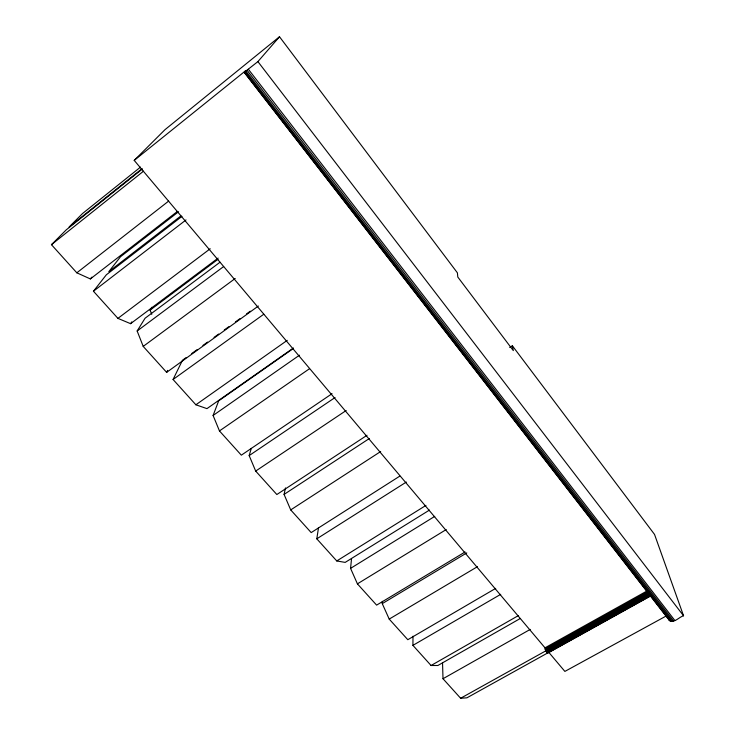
<?xml version="1.0" encoding="UTF-8"?>
<svg xmlns="http://www.w3.org/2000/svg" width="735" height="735" viewBox="0 0 735 735"><rect width="100%" height="100%" fill="white"/><g stroke="black" fill="none" stroke-linecap="round" stroke-linejoin="round"><path stroke-width="1.1" d="M520.297 618.475L437.876 665.497L431.077 665.506L412.923 645.367L412.996 636.207M495.702 588.377L407.815 639.707L389.21 619.091L382.264 603.628L382.375 601.349M465.09 551.976L376.614 605.125L357.421 583.856L350.567 568.375L351.55 558.471M429.442 510.099L345.184 562.394L336.759 560.952L316.794 538.819L318.549 527.5M399.84 476.096L311.181 532.59L290.711 509.906L284.077 494.407L285.492 487.921M367.004 435.295L276.838 494.526L255.679 471.071L249.174 455.59L251.287 448.378M332.055 393.694L241.337 455.176L219.462 430.93L213.095 415.459L218.681 400.841L293.366 348.473M293.44 347.986L206.958 408.632L195.877 404.783L173.065 379.49L182.482 360.233L186.194 357.541M220.013 262.22L145.061 318.237L137.151 330.989L143.206 346.396L166.643 372.369L167.663 370.366M548.08 652.377C547.134 654.187 544.846 649.235 545.003 647.829L134.211 160.377L245.49 70.845L244.103 72.462L257.902 61.602L279.502 36.75L457.4 272.841L457.804 277.049L513.315 350.604L512.35 345.762L509.695 347.499M151.759 314.286L150.087 310.133L151.888 307.23M181.94 216.393L106.336 274.798L93.446 291.235L117.922 318.374L130.582 323.676L131.749 321.884M142.324 169.041L66.26 229.834L51.45 244.681L76.826 272.814L90.359 278.933L91.801 277.159M134.211 160.377L164.989 129.672L279.502 36.75M140.504 167.111L82.54 213.517L69.081 227.005L141.919 168.765M51.45 244.681L143.527 171.181M76.826 272.814L168.664 201.078M90.359 278.933L177.447 211.404M178.559 211.744L120.531 256.717L108.798 271.665L180.985 215.869M93.446 291.235L186.001 219.94M117.922 318.374L210.219 248.752M130.582 323.676L218.148 258.086M150.087 310.133L217.927 259.336M137.151 330.989L223.67 266.539M143.206 346.396L235.209 278.482M191.771 353.507L197.338 349.483M202.915 345.45L207.555 342.087M214.05 337.383L218.699 334.03M224.267 329.997L228.907 326.634M235.411 321.939L240.051 318.577M246.556 313.873L250.267 311.19M166.643 372.369L258.362 306.026M173.065 379.49L263.782 314.231M195.877 404.783L287.238 340.36M213.095 415.459L299.494 355.18M219.462 430.93L309.554 368.685M249.174 455.59L335.059 397.534M255.679 471.071L346.176 410.507M284.077 494.407L369.365 438.51M290.711 509.906L380.675 451.529M316.794 538.819L406.336 482.05M336.759 560.952L425.951 505.404M350.567 568.375L434.734 516.383M357.421 583.856L446.246 529.549M382.264 603.628L466.762 552.913M389.21 619.091L477.465 566.667M412.923 645.367L500.719 594.33M431.077 665.506L518.515 615.517M651.072 595.506L466.927 697.818L460.625 698.25L443.003 678.727L530.22 629.408M545.003 647.829L647.167 590.885M545.177 648.941L647.507 591.951M545.296 649.428L648.683 591.868M545.508 650.006L648.95 592.428M545.802 650.631L648.288 593.604M460.625 698.25L546.463 650.493M546.142 651.256L649.657 593.687M546.518 651.835L650.052 594.284M546.904 652.34L650.429 594.817L650.778 595.231L547.272 652.726M547.851 653.066L651.284 595.626M666.507 615.829L564.875 671.413L548.632 652.138M244.176 72.324L669.456 620.533C674.307 623.491 679.195 616.895 683.55 615.774L654.536 534.437L512.35 345.762M247.07 70.303L673.591 621.057M245.913 71.194L672.332 621.351M245.003 71.883L671.184 621.351M244.378 72.315L670.201 621.075M248.375 69.265L674.849 620.505M257.902 61.602L683.55 615.774M669.015 619.761L669.456 620.533M442.543 662.924L443.003 678.727"/></g></svg>
